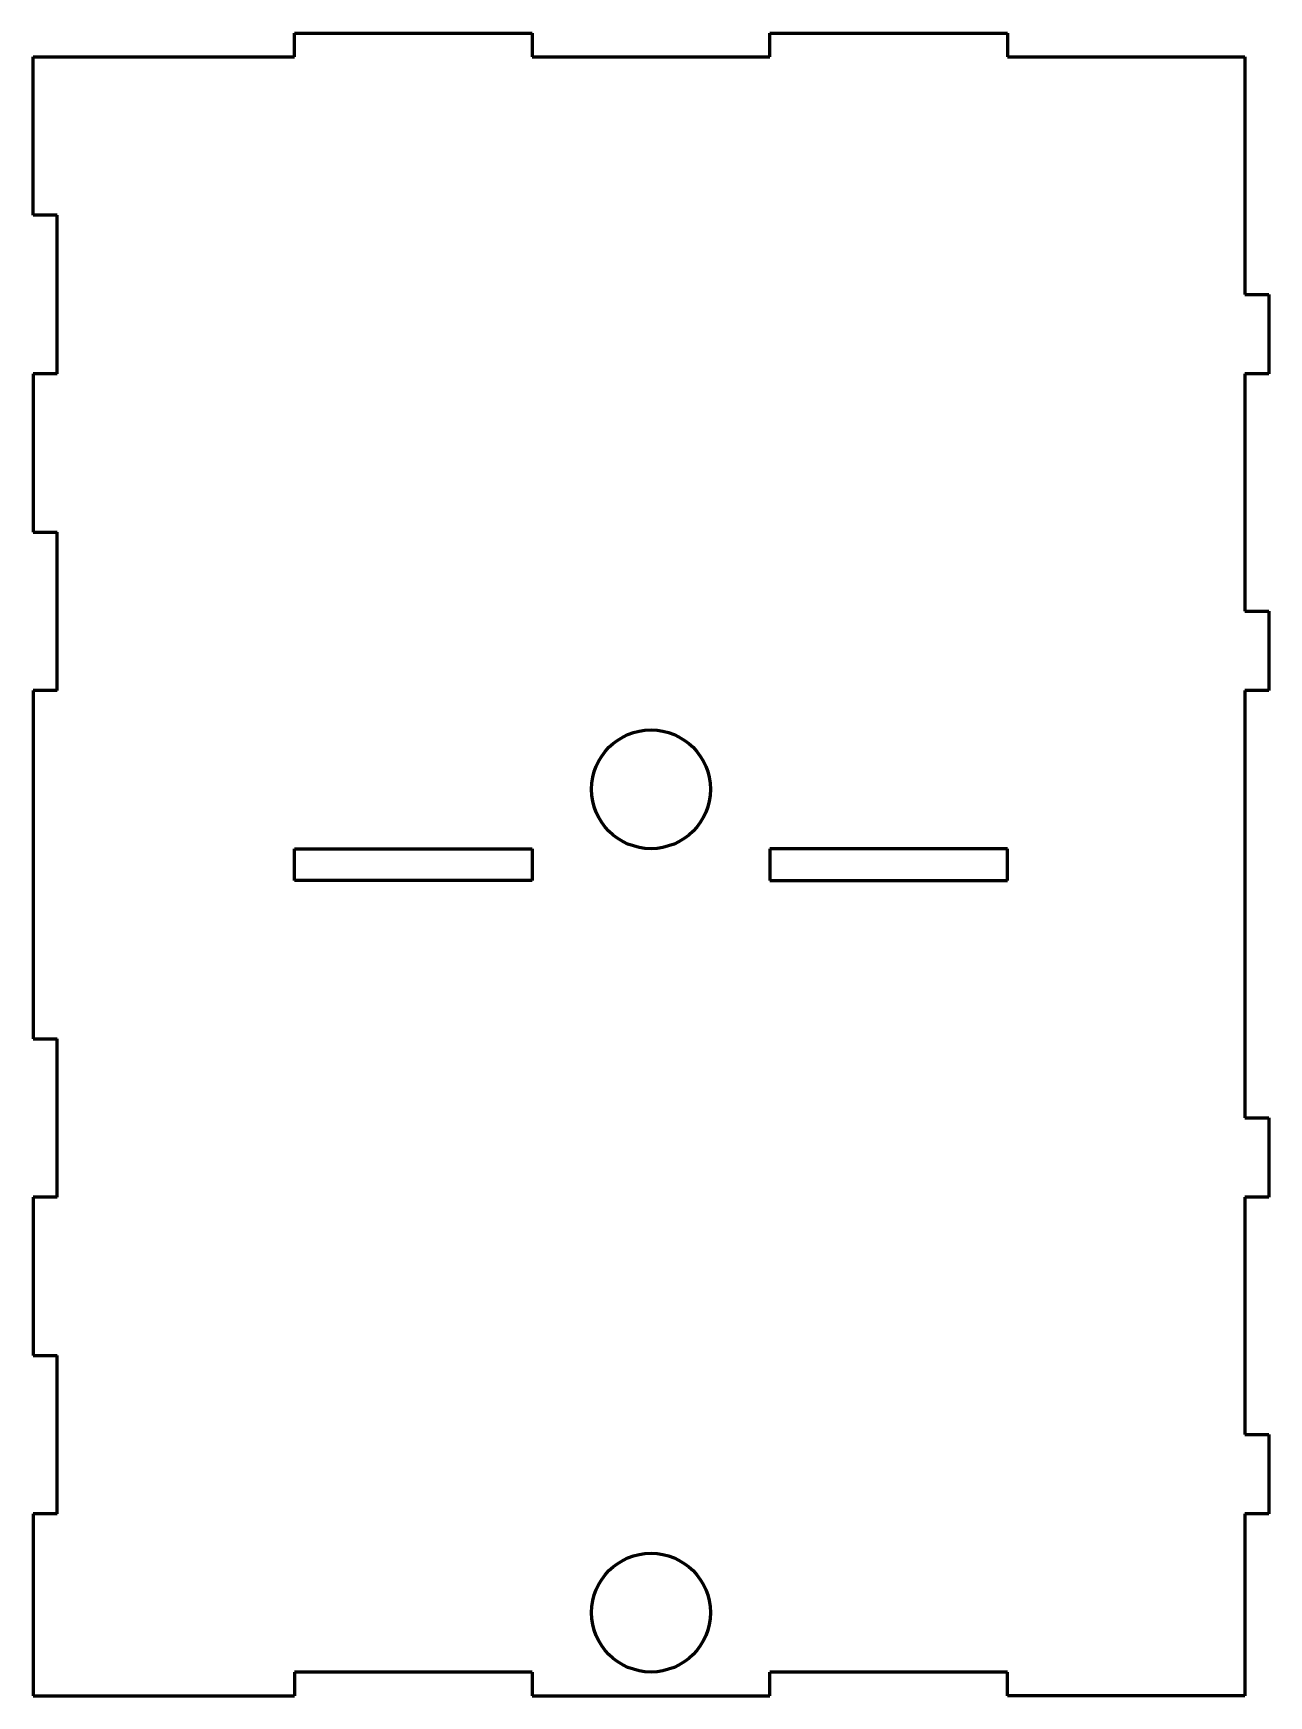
# Model space of a CAD drawing. Header units: millimetres. Extents: x 1 to 157, y 1 to 211.
import ezdxf

# ---------------------------------------------------------------- set-up
doc = ezdxf.new("R2010")
doc.units = ezdxf.units.MM
doc.linetypes.add('K5LT32768', pattern=[0])
doc.linetypes.add('K5LT_BASIC', pattern=[0])
doc.layers.add('Системный слой', color=7, linetype='Continuous')

# ---------------------------------------------------------------- blocks, each defined once
blk = doc.blocks.new('U0')
at = {"color": 150, "linetype": 'K5LT32768', "lineweight": 60, "true_color": 0x0080ff}
for p, q in [((34, 104), (34, 108)), ((34, 108), (64, 108)), ((64, 108), (64, 104)), ((64, 104), (34, 104))]:
    blk.add_line(p, q, dxfattribs=at)
blk = doc.blocks.new('U1')
at = {"color": 150, "linetype": 'K5LT32768', "lineweight": 60, "true_color": 0x0080ff}
for p, q in [((124, 108), (94, 108)), ((94, 108), (94, 104)), ((124, 104), (124, 108)), ((94, 104), (124, 104))]:
    blk.add_line(p, q, dxfattribs=at)

msp = doc.modelspace()

# ---------------------------------------------------------------- linework, layer by layer
at = {"color": 150, "linetype": 'K5LT32768', "lineweight": 60, "true_color": 0x0080ff}
for p, q in [((64, 208), (94, 208)), ((124, 208), (154, 208)), ((154, 208), (154, 178)), ((4, 168), (4, 188)), ((154, 168), (154, 138)), ((4, 128), (4, 148)), ((154, 128), (154, 74)), ((4, 64), (4, 84)), ((154, 64), (154, 34)), ((4, 24), (4, 44)), ((64, 4), (34, 4)), ((124, 4), (94, 4))]:
    msp.add_line(p, q, dxfattribs=at)
for centre in [(79, 115.5), (79, 11.5)]:
    msp.add_circle(centre, 7.5, dxfattribs=at)
at = {"layer": 'Системный слой', "color": 150, "linetype": 'K5LT_BASIC', "lineweight": 60, "true_color": 0x0080ff}
for p, q in [((34, 208), (34, 211)), ((34, 211), (64, 211)), ((64, 211), (64, 208)), ((94, 208), (94, 211)), ((94, 211), (124, 211)), ((124, 211), (124, 208)), ((1, 188), (1, 208)), ((1, 208), (34, 208)), ((4, 188), (1, 188)), ((154, 178), (157, 178)), ((157, 178), (157, 168)), ((4, 168), (1, 168)), ((1, 168), (1, 148)), ((157, 168), (154, 168)), ((1, 148), (4, 148)), ((154, 138), (157, 138)), ((157, 138), (157, 128)), ((4, 128), (1, 128)), ((1, 128), (1, 84)), ((157, 128), (154, 128)), ((1, 84), (4, 84)), ((154, 74), (157, 74)), ((157, 74), (157, 64)), ((4, 64), (1, 64)), ((1, 64), (1, 44)), ((157, 64), (154, 64)), ((1, 44), (4, 44)), ((154, 34), (157, 34)), ((157, 34), (157, 24)), ((4, 24), (1, 24)), ((1, 24), (1, 1)), ((157, 24), (154, 24)), ((154, 24), (154, 1)), ((34, 4), (34, 1)), ((64, 4), (64, 1)), ((94, 1), (94, 4)), ((124, 1), (124, 4)), ((1, 1), (34, 1)), ((64, 1), (94, 1)), ((154, 1), (124, 1))]:
    msp.add_line(p, q, dxfattribs=at)

# ---------------------------------------------------------------- block references
for name in ['U0', 'U1']:
    msp.add_blockref(name, (0, 0))

doc.saveas('drawing.dxf')
